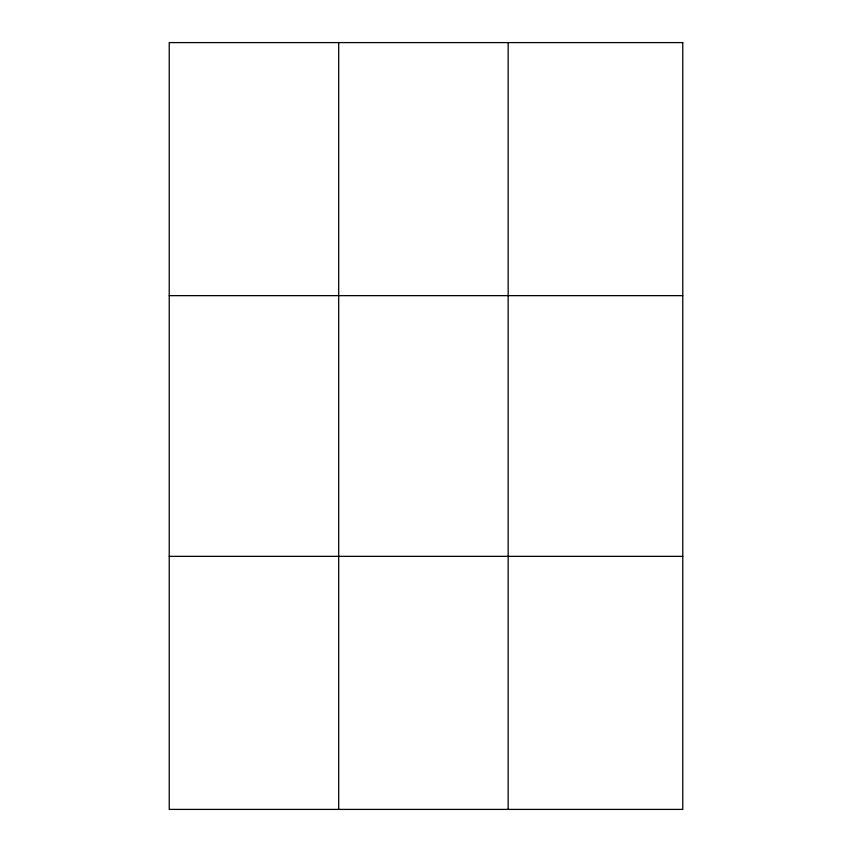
<?xml version="1.0" encoding="UTF-8"?>
<svg xmlns="http://www.w3.org/2000/svg" width="852" height="852" viewBox="0 0 852 852"><rect width="100%" height="100%" fill="white"/><g stroke="black" fill="none" stroke-linecap="round" stroke-linejoin="round"><path stroke-width="1.28" d="M338.691 809.4L338.691 42.6M508.165 809.4L508.165 42.6M169.228 295.644L682.771 295.644M169.228 556.356L682.771 556.356M682.771 42.6L682.771 809.4L169.228 809.4L169.228 42.6L682.771 42.6"/></g></svg>
